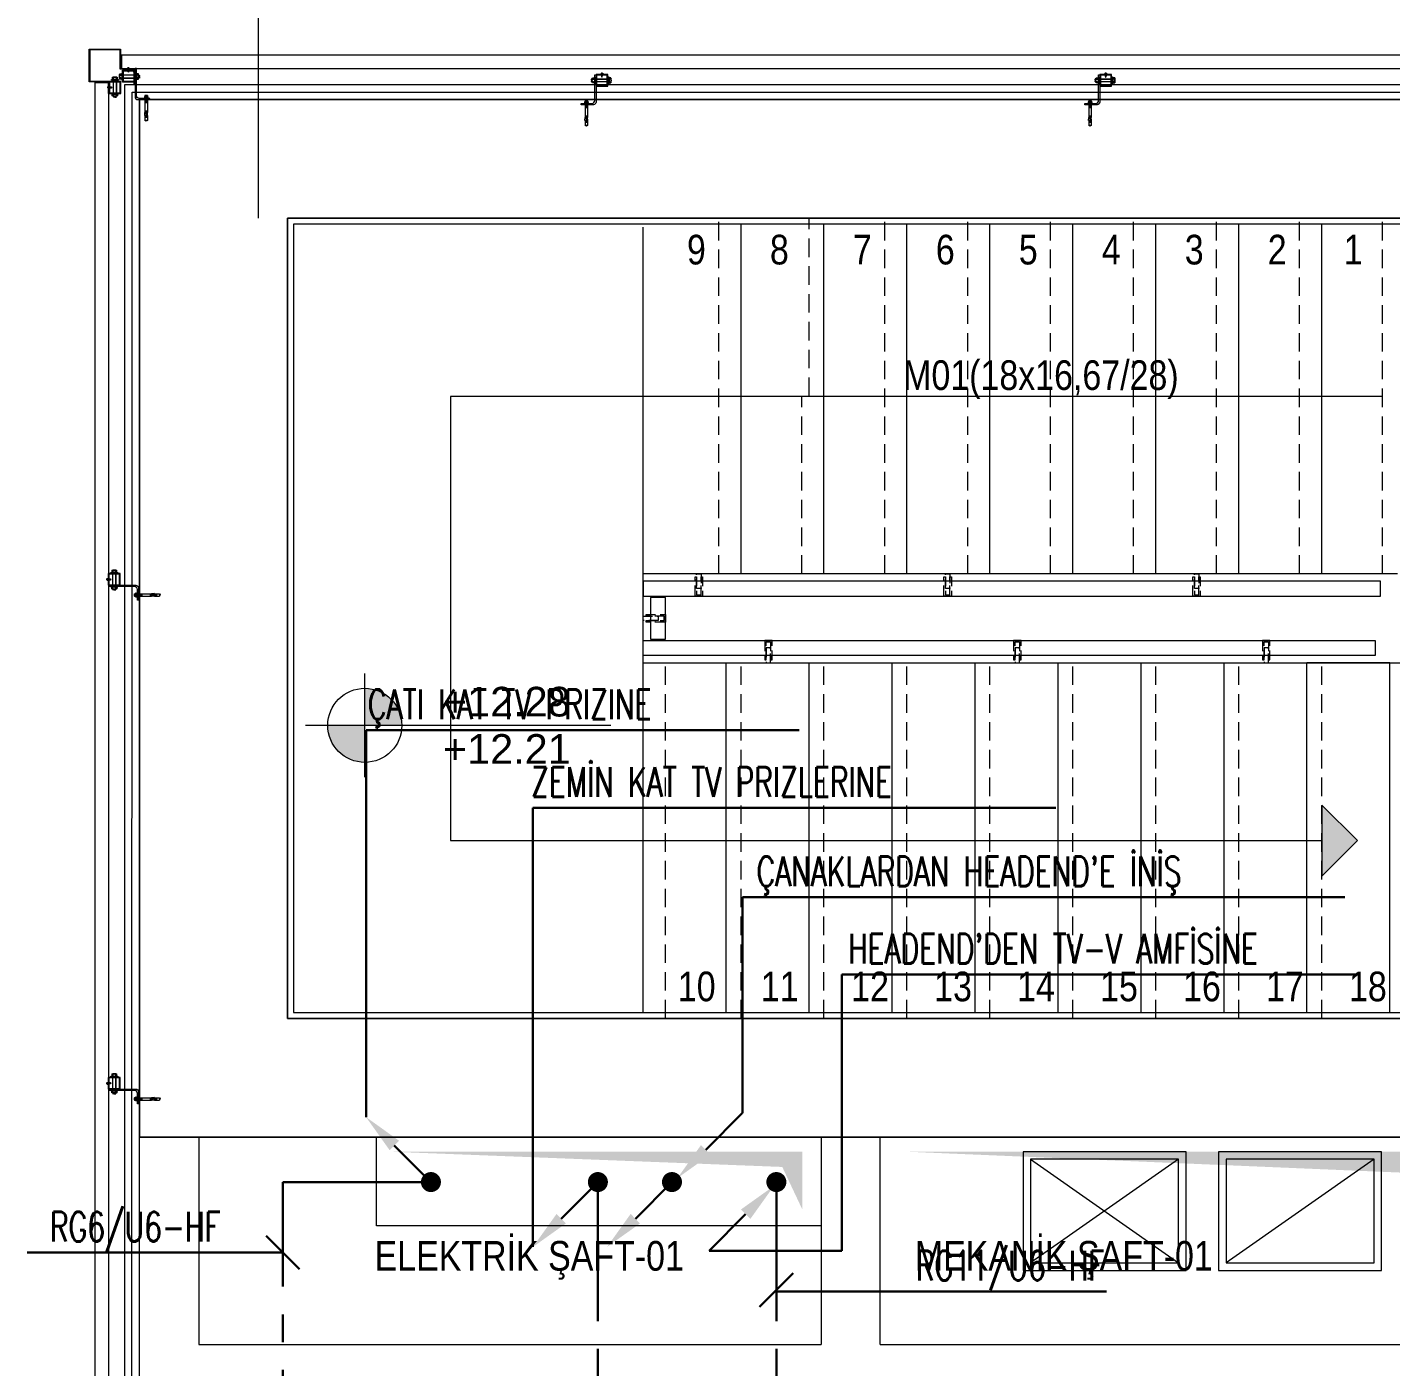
# Model space of a CAD drawing. Extents: x -2365 to 41970, y -230 to 8114.
# Drawn here: x 16763 to 17223.1, y 3465 to 3916.9 of the extents above; entities that cross this region are included whole.
import ezdxf
from ezdxf.enums import TextEntityAlignment as Align

# ---------------------------------------------------------------- set-up
doc = ezdxf.new("R2010")
doc.units = 0
doc.header["$LTSCALE"] = 25
for name, pattern in [('CENTER', [2, 1.25, -0.25, 0.25, -0.25]), ('DOT2', [0.125, 0, -0.125]), ('HIDDEN', [0.375, 0.25, -0.125])]:
    doc.linetypes.add(name, pattern=pattern)
doc.layers.get('0').update_dxf_attribs({"color": 9, "lineweight": 9})
for name, color, linetype, lineweight in [('00', 9, 'Continuous', 9), ('01', 9, 'Continuous', 9), ('06B', 9, 'Continuous', 9), ('06D', 9, 'Continuous', 9), ('09D', 9, 'Continuous', 9), ('10', 9, 'Continuous', 9), ('10A', 9, 'Continuous', 9), ('14', 9, 'Continuous', 9), ('19', 9, 'Continuous', 9), ('19D', 9, 'DOT2', 9), ('20', 9, 'DOT2', 9), ('21', 9, 'Continuous', 9), ('24', 9, 'Continuous', 9), ('33', 9, 'BATTING', 9), ('35', 9, 'Continuous', 9), ('E-AŞAĞI İNEN HAT', 7, 'Continuous', 30), ('E-AŞAĞIDAN GELEN HAT', 7, 'Continuous', 30), ('E-AŞAĞIDAN GELİP YUKARIYA GİDEN HAT', 7, 'Continuous', 30), ('E-KABLO', 7, 'Continuous', 30), ('E-YUKARI ÇIKAN HAT', 7, 'Continuous', 30)]:
    doc.layers.add(name, color=color, linetype=linetype, lineweight=lineweight)
doc.styles.add('Arial', font='arial.ttf', dxfattribs={"height": 2.5})
doc.styles.add('E-YAZI', font='txttw.shx')
doc.styles.add('MuuM_TEXT-STANDART', font='ARIALN.TTF')
doc.linetypes.add('BATTING', pattern='A,0.0001,-0.1,[134,ltypeshp.shx,S=0.1,R=0,X=-0.1,Y=0],-0.2,[134,ltypeshp.shx,S=0.1,R=180,X=0.1,Y=0],-0.1', length=0.4001)

# ---------------------------------------------------------------- blocks, each defined once
blk = doc.blocks.new('0_elevationtarget-p')
h = blk.add_hatch(color=256)
h.paths.add_polyline_path([(2.5, 0, 0.414214), (0, 2.5), (0, 0)])
h.paths.add_polyline_path([(0, 0), (-2.5, 0, 0.414214), (0, -2.5)])
blk.add_line((0, -3.5), (0, 3.5))
blk.add_lwpolyline([(16.605, 0), (-4, 0)])
blk.add_circle((0, 0), 2.5)
at = {"style": 'Arial'}
blk.add_attdef('BITMISKOT', text='', height=2, dxfattribs=at).set_placement((4.5, 0), align=Align.BOTTOM_LEFT)
blk.add_attdef('KABAKOT', text='', height=2, dxfattribs=at).set_placement((4.5, -0.592), align=Align.TOP_LEFT)
blk = doc.blocks.new('cxvxv')
for p, q in [((-21988.4, 8560.98, 0), (-21988.4, 8560.32, 0)), ((-21988.4, 8560.32, 0), (-21986.64, 8560.32, 0)), ((-21986.86, 8561.07, 0), (-21988.18, 8561.07, 0)), ((-21988.02, 8561.25, 0), (-21987.03, 8561.3, 0)), ((-21988.02, 8561.25, 0), (-21988, 8561.26, 0)), ((-21988, 8561.23, 0), (-21988.02, 8561.25, 0)), ((-21988.02, 8561.13, 0), (-21987.03, 8561.19, 0)), ((-21988.02, 8561.13, 0), (-21988, 8561.14, 0)), ((-21988, 8561.11, 0), (-21988.02, 8561.13, 0)), ((-21988.02, 8560.32, 0), (-21987.02, 8560.32, 0)), ((-21988.02, 8560.28, 0), (-21988.02, 8560.32, 0)), ((-21988.02, 8560.11, 0), (-21988.02, 8555.61, 0)), ((-21988, 8561.3, 0), (-21987.94, 8561.35, 0)), ((-21988, 8561.26, 0), (-21988, 8561.3, 0)), ((-21988, 8561.14, 0), (-21988, 8561.23, 0)), ((-21988, 8561.07, 0), (-21988, 8561.11, 0)), ((-21987.96, 8560.98, 0), (-21987.96, 8560.32, 0)), ((-21987.54, 8561.35, 0), (-21987.94, 8561.35, 0)), ((-21987.7, 8561.05, 0), (-21987.7, 8561.08, 0)), ((-21987.7, 8561.07, 0), (-21987.7, 8561.07, 0)), ((-21987.54, 8561.35, 0), (-21987.1, 8561.35, 0)), ((-21987.03, 8561.3, 0), (-21987.1, 8561.35, 0)), ((-21987.08, 8560.64, 0), (-21987.08, 8560.98, 0)), ((-21987.08, 8560.64, 0), (-21987.08, 8560.32, 0)), ((-21987.06, 8560.32, 0), (-21987.06, 8560.28, 0)), ((-21987.06, 8555.61, 0), (-21987.06, 8560.11, 0)), ((-21987.05, 8561.32, 0), (-21987.03, 8561.3, 0)), ((-21987.03, 8561.3, 0), (-21987.05, 8561.28, 0)), ((-21987.03, 8561.3, 0), (-21987.05, 8561.29, 0)), ((-21987.05, 8561.28, 0), (-21987.05, 8561.2, 0)), ((-21987.05, 8561.2, 0), (-21987.03, 8561.19, 0)), ((-21987.03, 8561.19, 0), (-21987.05, 8561.17, 0)), ((-21987.05, 8561.17, 0), (-21987.05, 8561.08, 0)), ((-21987.05, 8561.08, 0), (-21987.03, 8561.07, 0)), ((-21987.02, 8560.32, 0), (-21987.02, 8560.28, 0)), ((-21987.02, 8555.61, 0), (-21987.02, 8560.11, 0)), ((-21986.64, 8560.32, 0), (-21986.64, 8560.98, 0)), ((-21988.4, 8555.4, 0), (-21986.64, 8555.4, 0)), ((-21988.4, 8554.74, 0), (-21988.4, 8555.4, 0)), ((-21986.86, 8554.65, 0), (-21988.17, 8554.65, 0)), ((-21988.02, 8555.44, 0), (-21988.02, 8555.4, 0)), ((-21988.02, 8555.4, 0), (-21987.02, 8555.4, 0)), ((-21987.96, 8554.74, 0), (-21987.96, 8555.4, 0)), ((-21987.08, 8555.08, 0), (-21987.08, 8555.4, 0)), ((-21987.08, 8555.08, 0), (-21987.08, 8554.74, 0)), ((-21987.06, 8555.4, 0), (-21987.06, 8555.44, 0)), ((-21987.02, 8555.4, 0), (-21987.02, 8555.44, 0)), ((-21986.64, 8555.4, 0), (-21986.64, 8554.74, 0))]:
    blk.add_line(p, q)
at = {"elevation": 0}
for points in [[(-21986.3, 8560.11), (-21988.7, 8560.11), (-21988.7, 8560.28), (-21986.3, 8560.28)], [(-21986.3, 8555.61), (-21988.7, 8555.61), (-21988.7, 8555.44), (-21986.3, 8555.44)]]:
    blk.add_lwpolyline(points, close=True, dxfattribs=at)
for points in [[(-21987.98, 8560.28), (-21987.98, 8560.32)], [(-21987.98, 8560.11), (-21987.98, 8555.61)], [(-21987.98, 8555.44), (-21987.98, 8555.4)]]:
    blk.add_lwpolyline(points, dxfattribs=at)
for centre, radius, start, end in [((-21988.18, 8560.75, 0), 0.315, 45.8497, 134.1503), ((-21987.52, 8559.95, 0), 1.12, 66.8701, 113.1299), ((-21987.52, 8559.95, 0), 1.12, 66.8701, 113.1299), ((-21986.86, 8560.76, 0), 0.313, 45.449, 134.551), ((-21988.18, 8554.97, 0), 0.315, 225.8497, 314.1503), ((-21987.52, 8555.77, 0), 1.12, 246.8701, 293.1299), ((-21987.52, 8555.77, 0), 1.12, 246.8701, 293.1299), ((-21986.86, 8554.96, 0), 0.313, 225.449, 314.551)]:
    blk.add_arc(centre, radius, start, end)
blk = doc.blocks.new('VIDA')
for p, q in [((-18072, 6523.9), (-18071.9, 6524)), ((-18071.9, 6523.8), (-18072, 6523.9)), ((-18071.9, 6524), (-18070.1, 6524.7)), ((-18069.6, 6522.9), (-18071.9, 6523.8)), ((-18069.7, 6524.9), (-18070.6, 6523.2)), ((-18070.6, 6523.2), (-18070.1, 6524.7)), ((-18070.1, 6524.7), (-18069.9, 6525.1)), ((-18069.9, 6525.1), (-18070.1, 6524.1)), ((-18070.1, 6524.1), (-18070, 6524.3)), ((-18070, 6524.3), (-18069.8, 6525.1)), ((-18069.9, 6525.1), (-18069.8, 6525.1)), ((-18069.8, 6525.1), (-18069.7, 6524.9)), ((-18069.7, 6524.9), (-18069.3, 6525)), ((-18069.6, 6522.8), (-18069.1, 6525)), ((-18069.6, 6522.8), (-18069.6, 6522.9)), ((-18069.4, 6522.4), (-18069.6, 6522.8)), ((-18068.9, 6525.3), (-18069.4, 6522.4)), ((-18069.3, 6522.4), (-18069.4, 6522.4)), ((-18069.3, 6522.4), (-18068.9, 6525.3)), ((-18069.3, 6525), (-18069.1, 6525)), ((-18069.1, 6522.8), (-18069.3, 6522.4)), ((-18069.1, 6525), (-18068.9, 6525.3)), ((-18068.7, 6522.8), (-18069.1, 6522.8)), ((-18068.9, 6525.3), (-18068.9, 6525.3)), ((-18068.9, 6525.3), (-18068.7, 6525)), ((-18068.7, 6522.8), (-18068.2, 6525)), ((-18068.7, 6525), (-18068.2, 6525)), ((-18068.5, 6522.4), (-18068.7, 6522.8)), ((-18068, 6525.3), (-18068.5, 6522.4)), ((-18068.4, 6522.4), (-18068.5, 6522.4)), ((-18068.4, 6522.4), (-18067.9, 6525.3)), ((-18068.2, 6522.8), (-18068.4, 6522.4)), ((-18068.2, 6522.8), (-18068.4, 6522.4)), ((-18068.2, 6525), (-18068, 6525.3)), ((-18067.7, 6525), (-18068.2, 6522.8)), ((-18067.7, 6522.8), (-18068.2, 6522.8)), ((-18067.9, 6525.3), (-18068, 6525.3)), ((-18067.9, 6525.3), (-18067.7, 6525)), ((-18067.7, 6522.8), (-18067.2, 6525)), ((-18067.7, 6525), (-18067.2, 6525)), ((-18067.5, 6522.4), (-18067.7, 6522.8)), ((-18067, 6525.3), (-18067.5, 6522.4)), ((-18067.4, 6522.4), (-18067.5, 6522.4)), ((-18067.4, 6522.4), (-18066.9, 6525.3)), ((-18067.2, 6522.8), (-18067.4, 6522.4)), ((-18067.2, 6522.8), (-18067.4, 6522.4)), ((-18067.2, 6525), (-18067, 6525.3)), ((-18066.7, 6525), (-18067.2, 6522.8)), ((-18066.7, 6522.8), (-18067.2, 6522.8)), ((-18066.9, 6525.3), (-18067, 6525.3)), ((-18066.9, 6525.3), (-18066.7, 6525)), ((-18066.3, 6525), (-18066.7, 6525)), ((-18066.7, 6522.8), (-18066.3, 6525)), ((-18066.5, 6522.4), (-18066.7, 6522.8)), ((-18066.1, 6525.3), (-18066.5, 6522.4)), ((-18066.5, 6522.4), (-18066, 6525.3)), ((-18066.3, 6522.8), (-18066.5, 6522.4)), ((-18066.3, 6522.8), (-18066.5, 6522.4)), ((-18066.5, 6522.4), (-18066.5, 6522.4)), ((-18066.3, 6525), (-18066.1, 6525.3)), ((-18065.8, 6525), (-18066.3, 6522.8)), ((-18066.3, 6522.8), (-18065.8, 6522.8)), ((-18066, 6525.3), (-18066.1, 6525.3)), ((-18066, 6525.3), (-18065.8, 6525)), ((-18065.8, 6522.8), (-18065.3, 6525)), ((-18065.8, 6525), (-18065.3, 6525)), ((-18065.6, 6522.4), (-18065.8, 6522.8)), ((-18065.1, 6525.3), (-18065.6, 6522.4)), ((-18065.5, 6522.4), (-18065.6, 6522.4)), ((-18065.5, 6522.4), (-18065, 6525.3)), ((-18065.3, 6522.8), (-18065.5, 6522.4)), ((-18065.3, 6522.8), (-18065.5, 6522.4)), ((-18065.3, 6525), (-18065.1, 6525.3)), ((-18064.8, 6525), (-18065.3, 6522.8)), ((-18064.8, 6522.8), (-18065.3, 6522.8)), ((-18065.1, 6525.3), (-18065, 6525.3)), ((-18065, 6525.3), (-18064.8, 6525)), ((-18064.8, 6525), (-18064.3, 6525)), ((-18064.8, 6522.8), (-18064.3, 6525)), ((-18064.6, 6522.4), (-18064.8, 6522.8)), ((-18064.1, 6525.3), (-18064.6, 6522.4)), ((-18064.5, 6522.4), (-18064.6, 6522.4)), ((-18064.5, 6522.4), (-18064, 6525.3)), ((-18064.3, 6522.8), (-18064.5, 6522.4)), ((-18064.3, 6522.8), (-18064.5, 6522.4)), ((-18064.3, 6525), (-18064.1, 6525.3)), ((-18063.8, 6525), (-18064.3, 6522.8)), ((-18063.8, 6522.8), (-18064.3, 6522.8)), ((-18064, 6525.3), (-18064.1, 6525.3)), ((-18064, 6525.3), (-18063.8, 6525)), ((-18063.8, 6522.8), (-18062, 6525)), ((-18062, 6525), (-18063.8, 6525)), ((-18063.6, 6522.4), (-18063.8, 6522.8)), ((-18063.6, 6522.4), (-18061.7, 6525.3)), ((-18061.8, 6525.3), (-18063.6, 6522.4)), ((-18062, 6522.8), (-18063.6, 6522.4)), ((-18062, 6522.8), (-18063.6, 6522.4)), ((-18063.6, 6522.4), (-18063.6, 6522.4)), ((-18061.5, 6525), (-18063.4, 6522.8)), ((-18063.4, 6522.8), (-18061.5, 6522.8)), ((-18061.7, 6525.3), (-18063.2, 6525.3)), ((-18062.7, 6522.4), (-18061.5, 6522.8)), ((-18062.6, 6522.4), (-18062.1, 6525.3)), ((-18062.4, 6522.8), (-18062.6, 6522.4)), ((-18062.4, 6522.8), (-18062.6, 6522.4)), ((-18062.6, 6522.4), (-18061.3, 6522.4)), ((-18062.4, 6525), (-18062.2, 6525.3)), ((-18061.5, 6525), (-18062.4, 6525)), ((-18061.5, 6522.8), (-18062.4, 6525)), ((-18061.9, 6525), (-18062.4, 6522.8)), ((-18061.9, 6522.8), (-18062.4, 6522.8)), ((-18062.2, 6525.3), (-18062.1, 6525.3)), ((-18062.2, 6525.3), (-18061.3, 6522.4)), ((-18062.1, 6525.3), (-18061.9, 6525)), ((-18062, 6525), (-18061.8, 6525.3)), ((-18061.9, 6525), (-18061.4, 6525)), ((-18061.9, 6522.8), (-18061.4, 6525)), ((-18061.7, 6522.4), (-18061.9, 6522.8)), ((-18061.2, 6525.3), (-18061.7, 6522.4)), ((-18061.7, 6525.3), (-18061.5, 6525)), ((-18061.6, 6522.4), (-18061.7, 6522.4)), ((-18061.6, 6522.4), (-18061.2, 6525.3)), ((-18061.4, 6522.8), (-18061.6, 6522.4)), ((-18061.4, 6522.8), (-18061.6, 6522.4)), ((-18061.4, 6525), (-18061.2, 6525.3)), ((-18061, 6525), (-18061.4, 6522.8)), ((-18060.9, 6522.8), (-18061.4, 6522.8)), ((-18061.2, 6525.3), (-18061, 6525)), ((-18061.2, 6525.3), (-18061.2, 6525.3)), ((-18061, 6525), (-18060.5, 6525)), ((-18060.9, 6522.8), (-18060.5, 6525)), ((-18060.7, 6522.4), (-18060.9, 6522.8)), ((-18060.7, 6522.4), (-18060.2, 6525.3)), ((-18060.3, 6525.3), (-18060.7, 6522.4)), ((-18060.5, 6522.8), (-18060.7, 6522.4)), ((-18060.5, 6522.8), (-18060.7, 6522.4)), ((-18060.7, 6522.4), (-18060.7, 6522.4)), ((-18060.5, 6525), (-18060.3, 6525.3)), ((-18060, 6525), (-18060.5, 6522.8)), ((-18060.5, 6522.8), (-18060, 6522.8)), ((-18060.3, 6525.3), (-18060.2, 6525.3)), ((-18060.2, 6525.3), (-18060, 6525)), ((-18060, 6525), (-18059.5, 6525)), ((-18060, 6522.8), (-18059.5, 6525)), ((-18059.8, 6522.4), (-18060, 6522.8)), ((-18059.3, 6525.3), (-18059.8, 6522.4)), ((-18059.7, 6522.4), (-18059.8, 6522.4)), ((-18059.7, 6522.4), (-18059.2, 6525.3)), ((-18059.5, 6522.8), (-18059.7, 6522.4)), ((-18059.5, 6522.8), (-18059.7, 6522.4)), ((-18059.5, 6525), (-18059.3, 6525.3)), ((-18059.2, 6524), (-18059.5, 6522.8)), ((-18059.5, 6522.8), (-18059.2, 6522.8)), ((-18059.3, 6525.3), (-18059.2, 6525.3)), ((-18058.1, 6526.6), (-18059.2, 6526.6)), ((-18059.2, 6521.2), (-18059.2, 6526.6)), ((-18058.1, 6521.2), (-18059.2, 6521.2))]:
    blk.add_line(p, q)
for points in [[(-18068.7, 6525), (-18069.1, 6522.8)], [(-18057.2, 6524.3), (-18057.5, 6524), (-18057.5, 6523.8), (-18057.2, 6523.5)]]:
    blk.add_lwpolyline(points)
for centre, start, end in [((-18062.4, 6523.6), 7.5095, 35.2427), ((-18062.4, 6524.2), 324.7573, 352.4905)]:
    blk.add_arc(centre, 5.21, start, end)
blk = doc.blocks.new('çelik dübel')
at = {"ltscale": 7}
for p, q in [((-87.2, -2), (-85, 2)), ((-85, -6), (-85, 2)), ((-68, 2), (-85, 2)), ((-75, -6), (-75, 2)), ((-70, -6), (-70, 2)), ((-68, 3), (-58, 2)), ((-68, -7), (-68, 3)), ((-58, -6), (-58, 2)), ((-8.5, 2), (-58, 2)), ((-53, 1.5), (-58, 1.5)), ((-53, -6), (-53, 2)), ((-25, -6), (-25, 2)), ((-25, -6), (-23.9, 2)), ((-23, -6), (-21.9, 2)), ((-21, -6), (-19.9, 2)), ((-19, -6), (-17.9, 2)), ((-17, -6), (-15.9, 2)), ((-85, -6), (-87.2, -2)), ((-68, -6), (-85, -6)), ((-68, -7), (-58, -6)), ((-53, -5.5), (-58, -5.5)), ((-8.5, -6), (-58, -6))]:
    blk.add_line(p, q, dxfattribs=at)
for p, q in [((-15, -6), (-13.9, 2)), ((-13, -6), (-11.9, 2)), ((-11, -6), (-10, 1.1)), ((-10, -9), (-10, 5)), ((-9, 5), (-10, 5)), ((-10, 3), (-10, 5)), ((-9, -9), (-9, 5)), ((-8.5, 2), (-8.5, 3)), ((-8.5, -4), (-8.5, 0)), ((-5, 4), (-7.5, 4)), ((-5, 1), (-7.5, 1)), ((-4, 2), (-4, 3)), ((-1, 2), (-4, 2)), ((-4, -4), (-4, 0)), ((-3, -6), (-1.9, 2)), ((-1, -6), (0, 1.1)), ((0, -5), (0, 1)), ((-10, -7), (-10, -9.1)), ((-9, -9), (-10, -9)), ((-8.5, -6), (-8.5, -7)), ((-5, -5), (-7.5, -5)), ((-5, -8), (-7.5, -8)), ((-4, -6), (-4, -7)), ((-1, -6), (-4, -6))]:
    blk.add_line(p, q)
for points in [[(-68, 0.6), (-67.4, 0.4), (-67, 0.1), (-66.6, -0.3), (-66.2, -0.8), (-65.9, -1.3), (-65.7, -1.9), (-65.4, -2.3), (-65.2, -2.8), (-65, -3.1), (-64.8, -3.3), (-64.6, -3.5), (-64.4, -3.6), (-64.2, -3.5), (-63.9, -3.5), (-63.7, -3.3), (-63.5, -3.1), (-63.2, -2.9), (-62.9, -2.6), (-62.7, -2.3), (-62.4, -2), (-62.1, -1.7), (-61.9, -1.4), (-61.6, -1.1), (-61.4, -0.9), (-61.2, -0.7), (-61, -0.6), (-60.8, -0.5), (-60.6, -0.5), (-60.4, -0.5), (-60.3, -0.7), (-60.1, -0.9), (-59.9, -1.1), (-59.8, -1.5), (-59.6, -1.9), (-59.4, -2.3), (-59.2, -2.7), (-58.9, -3), (-58.7, -3.3), (-58.4, -3.5), (-58, -3.5)], [(-68, -0.5), (-68, -0.5), (-67.9, -0.5), (-67.9, -0.5), (-67.8, -0.5), (-67.8, -0.6), (-67.7, -0.6), (-67.7, -0.6), (-67.6, -0.7), (-67.6, -0.7), (-67.6, -0.8), (-67.5, -0.8), (-67.5, -0.8), (-67.5, -0.9), (-67.4, -0.9), (-67.4, -0.9), (-67.3, -1), (-67.3, -1), (-67.3, -1.1), (-67.2, -1.1), (-67.2, -1.2), (-67.2, -1.2), (-67.1, -1.3), (-67.1, -1.3), (-67.1, -1.4), (-67, -1.4), (-67, -1.5), (-67, -1.5), (-66.9, -1.6), (-66.9, -1.6), (-66.9, -1.7), (-66.9, -1.7), (-66.8, -1.8), (-66.8, -1.9), (-66.8, -1.9), (-66.7, -2), (-66.7, -2), (-66.7, -2.1), (-66.6, -2.2), (-66.6, -2.2), (-66.6, -2.3), (-66.6, -2.3), (-66.5, -2.4), (-66.5, -2.5), (-66.5, -2.5), (-66.4, -2.6), (-66.4, -2.7), (-66.4, -2.7), (-66.3, -2.8), (-66.3, -2.8), (-66.3, -2.9), (-66.3, -3), (-66.2, -3), (-66.2, -3.1), (-66.2, -3.1), (-66.1, -3.2), (-66.1, -3.2), (-66.1, -3.3), (-66, -3.4), (-66, -3.4), (-66, -3.5), (-65.9, -3.5), (-65.9, -3.6), (-65.9, -3.6), (-65.8, -3.7), (-65.8, -3.7), (-65.7, -3.8), (-65.7, -3.8), (-65.7, -3.9), (-65.6, -3.9), (-65.6, -4), (-65.5, -4), (-65.5, -4.1), (-65.4, -4.1), (-65.4, -4.1), (-65.3, -4.2), (-65.3, -4.2), (-65.2, -4.3), (-65.2, -4.3), (-65.1, -4.3), (-65, -4.4), (-65, -4.4), (-64.9, -4.4), (-64.9, -4.4), (-64.8, -4.5), (-64.7, -4.5), (-64.7, -4.5), (-64.6, -4.5), (-64.5, -4.5), (-64.5, -4.5), (-64.4, -4.5), (-64.3, -4.5), (-64.3, -4.5), (-64.2, -4.5), (-64.1, -4.5), (-64.1, -4.5), (-64, -4.5), (-64, -4.5), (-63.9, -4.5), (-63.8, -4.5), (-63.8, -4.5), (-63.7, -4.4), (-63.7, -4.4), (-63.6, -4.4), (-63.6, -4.4), (-63.5, -4.4), (-63.4, -4.3), (-63.4, -4.3), (-63.3, -4.3), (-63.3, -4.3), (-63.3, -4.2), (-63.2, -4.2), (-63.2, -4.2), (-63.1, -4.1), (-63.1, -4.1), (-63, -4.1), (-63, -4), (-62.9, -4), (-62.9, -4), (-62.9, -3.9), (-62.8, -3.9), (-62.8, -3.9), (-62.7, -3.8), (-62.7, -3.8), (-62.7, -3.8), (-62.6, -3.7), (-62.6, -3.7), (-62.5, -3.6), (-62.5, -3.6), (-62.5, -3.6), (-62.4, -3.5), (-62.4, -3.5), (-62.4, -3.5), (-62.3, -3.4), (-62.3, -3.4), (-62.2, -3.3), (-62.2, -3.3), (-62.2, -3.3), (-62.1, -3.2), (-62.1, -3.2), (-62.1, -3.1), (-62, -3.1), (-62, -3.1), (-62, -3), (-61.9, -3), (-61.9, -2.9), (-61.9, -2.9), (-61.8, -2.9), (-61.8, -2.8), (-61.7, -2.8), (-61.7, -2.7), (-61.7, -2.7), (-61.6, -2.6), (-61.6, -2.6), (-61.6, -2.6), (-61.5, -2.5), (-61.5, -2.5), (-61.5, -2.5), (-61.4, -2.4), (-61.4, -2.4), (-61.4, -2.3), (-61.3, -2.3), (-61.3, -2.3), (-61.3, -2.2), (-61.3, -2.2), (-61.2, -2.2), (-61.2, -2.1), (-61.2, -2.1), (-61.1, -2), (-61.1, -2), (-61.1, -2), (-61, -1.9), (-61, -1.9), (-61, -1.9), (-61, -1.9), (-60.9, -1.8), (-60.9, -1.8), (-60.9, -1.8), (-60.9, -1.8), (-60.9, -1.8), (-60.9, -1.7), (-60.8, -1.7), (-60.8, -1.7), (-60.8, -1.7), (-60.8, -1.7), (-60.8, -1.7), (-60.8, -1.8), (-60.7, -1.8), (-60.7, -1.8), (-60.7, -1.8), (-60.7, -1.9), (-60.7, -1.9), (-60.7, -1.9), (-60.6, -2), (-60.6, -2), (-60.6, -2.1), (-60.6, -2.1), (-60.6, -2.1), (-60.5, -2.2), (-60.5, -2.2), (-60.5, -2.3), (-60.5, -2.3), (-60.4, -2.4), (-60.4, -2.5), (-60.4, -2.5), (-60.4, -2.6), (-60.3, -2.6), (-60.3, -2.7), (-60.3, -2.7), (-60.3, -2.8), (-60.2, -2.8), (-60.2, -2.9), (-60.2, -3), (-60.1, -3), (-60.1, -3.1), (-60.1, -3.1), (-60, -3.2), (-60, -3.2), (-59.9, -3.3), (-59.9, -3.4), (-59.9, -3.4), (-59.8, -3.5), (-59.8, -3.5), (-59.7, -3.6), (-59.7, -3.6), (-59.6, -3.7), (-59.6, -3.8), (-59.5, -3.8), (-59.5, -3.9), (-59.4, -3.9), (-59.3, -4), (-59.3, -4), (-59.2, -4.1), (-59.1, -4.2), (-59, -4.2), (-58.9, -4.3), (-58.8, -4.3), (-58.6, -4.4), (-58.4, -4.4), (-58.2, -4.5), (-58, -4.5)]]:
    blk.add_lwpolyline(points)
for centre, start, end in [((-7.5, 3), 90, 180), ((-7.5, 2), 180, 270), ((-7.5, 0), 90, 180), ((-5, 3), 0, 90), ((-5, 2), 270, 0), ((-5, 0), 0, 90), ((-1, 1), 0, 90), ((-7.5, -4), 180, 270), ((-7.5, -6), 90, 180), ((-7.5, -7), 180, 270), ((-5, -4), 270, 0), ((-5, -6), 0, 90), ((-5, -7), 270, 0), ((-1, -5), 270, 0)]:
    blk.add_arc(centre, 1, start, end)
blk = doc.blocks.new('kjdol')
at = {"ltscale": 10, "elevation": -278.89}
blk.add_lwpolyline([(77394.12, 60089.89), (77403.28, 60089.89, 0.460237), (77404.18, 60090.79), (77404.18, 60094.89), (77403.78, 60094.89), (77403.78, 60091.29, -0.414214), (77402.78, 60090.29), (77394.12, 60090.29)], format="xyb", close=True, dxfattribs=at)
at = {"elevation": -249.79}
for points in [[(77397.97, 60089.9), (77397.97, 60085.9), (77393.97, 60085.9), (77393.97, 60089.9)], [(77397.77, 60089.7), (77397.77, 60086.1), (77394.17, 60086.1), (77394.17, 60089.7)]]:
    blk.add_lwpolyline(points, close=True, dxfattribs=at)
at = {"extrusion": (0, 0, -1), "xscale": 0.1000000000058208, "yscale": 0.1000000000058208, "zscale": -0.0999999999999091}
blk.add_blockref('çelik dübel', (-77402.74, 60093.36, 459.25), dxfattribs=at)
blk.add_blockref('cxvxv', (99383.5, 51530.11, -249.79))
at = {"xscale": 0.1000000000058208, "yscale": 0.1000000000058208, "zscale": 0.1000000000058208, "rotation": 180}
blk.add_blockref('VIDA', (75587.75, 60740.29, -249.79), dxfattribs=at)
blk = doc.blocks.new('p-lama profili')
at = {"layer": '20', "linetype": 'HIDDEN', "ltscale": 0.5}
blk.add_lwpolyline([(0.75, -0.45), (-0.75, -0.45), (-0.75, -6.5), (-1.25, -6.5), (-1.25, -0.45), (-1.25, -0.45), (-1.25, 0), (1.25, 0), (1.25, -0.45), (1.25, -0.45), (1.25, -6.5), (0.75, -6.5), (0.75, -0.45)], dxfattribs=at)
blk.add_lwpolyline([(-0.75, -2.5), (0.75, -2.5), (0.75, -7.5), (-0.75, -7.5)], close=True, dxfattribs=at)
blk = doc.blocks.new('p-aks_vw')
at = {"layer": '24', "ltscale": 2}
blk.add_lwpolyline([(2440, 3837.5), (2440, 3540)], dxfattribs=at)
blk = doc.blocks.new('100_AŞAĞIDAN GELEN HAT')
at = {"layer": 'E-AŞAĞIDAN GELEN HAT', "color": 3, "linetype": 'Continuous'}
blk.add_line((-2.074, -2.17), (-4.546, -4.641), dxfattribs=at)
at = {"layer": 'E-AŞAĞIDAN GELEN HAT', "color": 4, "linetype": 'Continuous', "const_width": 0.675}
blk.add_lwpolyline([(-0.338, 0, 1), (0.338, 0, 1)], format="xyb", close=True, dxfattribs=at)
at = {"layer": 'E-AŞAĞIDAN GELEN HAT', "color": 3, "linetype": 'Continuous'}
blk.add_solid([(-2.392, -1.852), (-1.755, -2.489), (-0.164, -0.262)], dxfattribs=at)
blk = doc.blocks.new('100_AŞAĞI İNEN HAT')
at = {"layer": 'E-AŞAĞI İNEN HAT', "color": 3, "linetype": 'Continuous'}
blk.add_line((-2.472, -2.471), (0, 0), dxfattribs=at)
at = {"layer": 'E-AŞAĞI İNEN HAT', "color": 4, "linetype": 'Continuous', "const_width": 0.675}
blk.add_lwpolyline([(-0.338, 0, 1), (0.338, 0, 1)], format="xyb", close=True, dxfattribs=at)
at = {"layer": 'E-AŞAĞI İNEN HAT', "color": 3, "linetype": 'Continuous'}
blk.add_solid([(-2.154, -2.789), (-2.79, -2.152), (-4.382, -4.379)], dxfattribs=at)
blk = doc.blocks.new('100_YUKARI ÇIKAN HAT')
at = {"layer": 'E-YUKARI ÇIKAN HAT', "color": 3, "linetype": 'Continuous'}
blk.add_line((2.472, 2.471), (0, 0), dxfattribs=at)
at = {"layer": 'E-YUKARI ÇIKAN HAT', "color": 4, "linetype": 'Continuous', "const_width": 0.675}
blk.add_lwpolyline([(-0.338, 0, 1), (0.337, 0, 1)], format="xyb", close=True, dxfattribs=at)
at = {"layer": 'E-YUKARI ÇIKAN HAT', "color": 3, "linetype": 'Continuous'}
blk.add_solid([(2.154, 2.789), (2.79, 2.152), (4.382, 4.379)], dxfattribs=at)
blk = doc.blocks.new('100_AŞAĞIDAN GELİP YUKARIYA GİDEN HAT')
at = {"layer": 'E-AŞAĞIDAN GELİP YUKARIYA GİDEN HAT', "color": 3, "linetype": 'Continuous'}
for p, q in [((2.472, 2.471), (0, 0)), ((-2.277, -2.174), (-4.749, -4.645))]:
    blk.add_line(p, q, dxfattribs=at)
at = {"layer": 'E-AŞAĞIDAN GELİP YUKARIYA GİDEN HAT', "color": 4, "linetype": 'Continuous', "const_width": 0.675}
blk.add_lwpolyline([(0.338, 0, 1), (-0.338, 0, 1)], format="xyb", close=True, dxfattribs=at)
at = {"layer": 'E-AŞAĞIDAN GELİP YUKARIYA GİDEN HAT', "color": 3, "linetype": 'Continuous'}
for points in [[(2.154, 2.789), (2.79, 2.152), (4.382, 4.379)], [(-2.595, -1.856), (-1.958, -2.493), (-0.367, -0.266)]]:
    blk.add_solid(points, dxfattribs=at)

msp = doc.modelspace()

# ---------------------------------------------------------------- hatches: boundary and pattern name
at = {"layer": '19'}
h = msp.add_hatch(color=256, dxfattribs=at)
h.dxf.hatch_style = 1
h.paths.add_polyline_path([(17199.84, 3654.5), (17199.84, 3630.5), (17211.86, 3642.5)])

# ---------------------------------------------------------------- linework, layer by layer
at = {"layer": '00'}
for points in [[(17050.84, 3472.5), (17435.84, 3472.5), (17435.84, 3542.5), (17400.84, 3542.5), (17400.84, 3557.5), (17435.84, 3557.5), (17435.84, 3737.5), (17450.84, 3737.5), (17450.84, 3672.5)], [(16800.84, 3405), (16800.84, 3542.5), (16820.84, 3542.5), (16820.84, 3472.5), (17030.84, 3472.5)], [(17050.84, 3472.5), (17050.84, 3542.5), (17030.84, 3542.5), (17030.84, 3472.5)]]:
    msp.add_lwpolyline(points, dxfattribs=at)
at = {"layer": '01'}
for points in [[(16800.84, 3542.5), (16800.84, 3892.5), (17400.84, 3892.5), (17400.84, 3852.5), (16850.84, 3852.5), (16850.84, 3582.5), (17400.84, 3582.5), (17400.84, 3542.5)], [(17400.84, 3892.5), (16800.84, 3892.5), (16800.84, 3542.5), (17400.84, 3542.5), (17400.84, 3582.5), (16850.84, 3582.5), (16850.84, 3852.5), (17400.84, 3852.5)]]:
    msp.add_lwpolyline(points, close=True, dxfattribs=at)
at = {"layer": '06B'}
msp.add_lwpolyline([(17056.01, 3730), (16970.84, 3730)], dxfattribs=at)
for points in [[(16970.84, 3730), (16970.84, 3725), (17219.69, 3725), (17219.69, 3730)], [(16973.34, 3710.5), (16978.34, 3710.5), (16978.34, 3724.5), (16973.34, 3724.5)], [(16970.84, 3705), (16970.84, 3710), (17217.84, 3710), (17217.84, 3705)]]:
    msp.add_lwpolyline(points, close=True, dxfattribs=at)
at = {"layer": '06D'}
for points in [[(18173.34, 3897.5), (16795.84, 3897.5), (16795.84, 3405)], [(16880.84, 3542.5), (17030.84, 3542.5), (17030.84, 3512.5), (16880.84, 3512.5), (16880.84, 3542.5)], [(17101.53, 3535), (17151.53, 3500)], [(17151.53, 3535), (17101.53, 3500)], [(17217.53, 3535), (17167.53, 3500)]]:
    msp.add_lwpolyline(points, dxfattribs=at)
for points in [[(17099.03, 3497.5), (17154.03, 3497.5), (17154.03, 3537.5), (17099.03, 3537.5)], [(17151.53, 3535), (17101.53, 3535), (17101.53, 3500), (17151.53, 3500)], [(17165.03, 3497.5), (17220.03, 3497.5), (17220.03, 3537.5), (17165.03, 3537.5)], [(17217.53, 3535), (17167.53, 3535), (17167.53, 3500), (17217.53, 3500)]]:
    msp.add_lwpolyline(points, close=True, dxfattribs=at)
at = {"layer": '09D'}
for points in [[(17024.48, 3518.16), (17024.48, 3537.5), (17017.77, 3532.4), (16886.64, 3537.5)], [(17430.84, 3479.05), (17430.84, 3537.5), (17415.84, 3522.5), (17060.84, 3537.5)]]:
    msp.add_solid(points, dxfattribs=at)
at = {"layer": '10'}
for points in [[(16799.1, 3898.4), (16795.1, 3898.4), (16795.1, 3902.4), (16799.1, 3902.4)], [(16799.01, 3898.61), (16795.41, 3898.6), (16795.4, 3902.2), (16799, 3902.21)], [(16794.54, 3894.59), (16794.54, 3898.59), (16790.54, 3898.6), (16790.54, 3894.6)], [(16794.34, 3894.79), (16794.34, 3898.39), (16790.74, 3898.4), (16790.74, 3894.8)]]:
    msp.add_lwpolyline(points, close=True, dxfattribs=at)
for points in [[(16795.39, 3902.8), (16798.6, 3902.8, -0.460546), (16799.5, 3901.9), (16799.5, 3897.8), (16799.1, 3897.8), (16799.1, 3901.4, 0.414214), (16798.1, 3902.4), (16795.39, 3902.4)], [(16799.39, 3903), (16799.39, 3893.4, 0.460237), (16800.29, 3892.5), (16804.39, 3892.5), (16804.39, 3892.9), (16800.79, 3892.9, -0.414214), (16799.79, 3893.9), (16799.79, 3903)]]:
    msp.add_lwpolyline(points, format="xyb", close=True, dxfattribs=at)
at = {"layer": '10A'}
for points in [[(16784.04, 3898.7), (16790.54, 3898.7), (16790.54, 3894.6), (16790.34, 3894.6), (16790.34, 3898.5), (16783.84, 3898.5), (16783.84, 3909.5), (16794.49, 3909.5), (16794.49, 3903), (16799.39, 3903), (16799.39, 3902.8), (16794.29, 3902.8), (16794.29, 3909.3), (16784.04, 3909.3), (16784.04, 3898.7)], [(18168.64, 3907.5), (16794.74, 3907.5), (16794.74, 3903), (18168.64, 3903), (18168.64, 3907.5)], [(16785.84, 3409.7), (16785.84, 3898.25), (16790.34, 3898.25), (16790.34, 3409.7)]]:
    msp.add_lwpolyline(points, dxfattribs=at)
at = {"layer": '14'}
msp.add_lwpolyline([(17598.84, 3870.5), (17452.84, 3870.5), (17452.84, 3845.5), (17433.84, 3845.5), (17433.84, 3870.5), (17402.84, 3870.5), (17402.84, 3850.5), (16852.84, 3850.5), (16852.84, 3584.5), (17402.84, 3584.5), (17402.84, 3559.5), (17433.84, 3559.5), (17433.84, 3739.5), (17452.84, 3739.5), (17452.84, 3674.5), (17484.84, 3674.5)], dxfattribs=at)
at = {"layer": '19', "linetype": 'Continuous'}
for points in [[(16970.84, 3702.5), (17227.84, 3702.5), (17227.84, 3850.5)], [(17003.84, 3732.5), (17003.84, 3850.5)], [(17031.84, 3732.5), (17031.84, 3850.5)], [(17059.84, 3732.5), (17059.84, 3850.5)], [(17087.84, 3732.5), (17087.84, 3850.5)], [(17115.84, 3732.5), (17115.84, 3850.5)], [(17143.84, 3732.5), (17143.84, 3850.5)], [(17171.84, 3732.5), (17171.84, 3850.5)], [(17199.84, 3732.5), (17199.84, 3850.5)], [(17225.34, 3732.5), (16970.84, 3732.5)], [(16970.84, 3702.5), (16970.84, 3732.5)], [(16970.84, 3584.5), (16970.84, 3702.5)], [(16998.84, 3584.5), (16998.84, 3702.5)], [(17026.84, 3584.5), (17026.84, 3702.5)], [(17054.84, 3584.5), (17054.84, 3702.5)], [(17082.84, 3584.5), (17082.84, 3702.5)], [(17110.84, 3584.5), (17110.84, 3702.5)], [(17138.84, 3584.5), (17138.84, 3702.5)], [(17166.84, 3584.5), (17166.84, 3702.5)], [(17194.84, 3584.5), (17194.84, 3702.5)]]:
    msp.add_lwpolyline(points, dxfattribs=at)
at = {"layer": '19'}
msp.add_lwpolyline([(17220.34, 3792.35), (16905.84, 3792.35), (16905.84, 3642.5), (17199.84, 3642.5)], dxfattribs=at)
msp.add_lwpolyline([(17199.84, 3654.5), (17199.84, 3630.5), (17211.86, 3642.5)], close=True, dxfattribs=at)
msp.add_lwpolyline([(17199.84, 3654.5), (17199.84, 3630.5), (17211.86, 3642.5)], close=True, dxfattribs=at)
at = {"layer": '19D', "linetype": 'HIDDEN'}
for points in [[(16996.34, 3732.5), (16996.34, 3852.5)], [(17026.84, 3792.5), (17026.84, 3852.5)], [(17052.34, 3732.5), (17052.34, 3852.5)], [(17080.34, 3732.5), (17080.34, 3852.5)], [(17108.34, 3732.5), (17108.34, 3852.5)], [(17136.34, 3732.5), (17136.34, 3852.5)], [(17164.34, 3732.5), (17164.34, 3852.5)], [(17192.34, 3732.5), (17192.34, 3852.5)], [(17220.34, 3732.5), (17220.34, 3852.5)], [(17024.34, 3732.5), (17024.34, 3792.42)], [(16978.34, 3582.5), (16978.34, 3702.5)], [(17003.84, 3582.5), (17003.84, 3702.5)], [(17031.84, 3582.5), (17031.84, 3702.5)], [(17059.84, 3582.5), (17059.84, 3702.5)], [(17087.84, 3582.5), (17087.84, 3702.5)], [(17115.84, 3582.5), (17115.84, 3702.5)], [(17143.84, 3582.5), (17143.84, 3702.5)], [(17171.84, 3582.5), (17171.84, 3702.5)], [(17199.84, 3582.5), (17199.84, 3702.5)]]:
    msp.add_lwpolyline(points, dxfattribs=at)
at = {"layer": '33', "ltscale": 0.2}
msp.add_lwpolyline([(16798.3, 3405), (16798.34, 3895), (18173.34, 3895)], dxfattribs=at)
at = {"layer": '35'}
for points in [[(17003.84, 3732.5), (16970.84, 3732.5), (16970.84, 3849.5)], [(17222.84, 3584.5), (17222.84, 3702.5), (17194.84, 3702.5)]]:
    msp.add_lwpolyline(points, dxfattribs=at)
at = {"layer": 'E-KABLO'}
for p, q in [((16877.3, 3679.78), (17023.43, 3679.78)), ((16877.3, 3549.21), (16877.3, 3679.78)), ((16933.63, 3653.56), (17110.03, 3653.56)), ((16933.63, 3505.4), (16933.63, 3653.56)), ((17004.29, 3623.39), (17207.61, 3623.39)), ((17004.29, 3550.52), (17004.29, 3623.39)), ((17037.84, 3597.29), (17212.53, 3597.29)), ((17037.84, 3504.09), (17037.84, 3597.29)), ((16843.54, 3509.17), (16854.85, 3497.86)), ((16762.97, 3503.52), (16849.19, 3503.52)), ((16993.04, 3504.09), (17037.84, 3504.09)), ((17010.12, 3485.21), (17021.43, 3496.52)), ((17127.14, 3490.43), (17015.77, 3490.43))]:
    msp.add_line(p, q, dxfattribs=at)
at = {"layer": 'E-KABLO', "color": 6, "linetype": 'CENTER', "ltscale": 1.5}
for p, q in [((16849.19, 3342.05), (16849.19, 3527.3)), ((16955.54, 3527.3), (16955.54, 3439.99))]:
    msp.add_line(p, q, dxfattribs=at)
at = {"layer": 'E-KABLO', "color": 6}
msp.add_line((16899.2, 3527.3), (16849.19, 3527.3), dxfattribs=at)
at = {"layer": 'E-KABLO', "color": 4, "linetype": 'CENTER', "ltscale": 1.5}
msp.add_line((17015.77, 3527.3), (17015.77, 3450.79), dxfattribs=at)

# ---------------------------------------------------------------- block references
for p, rotation in [((16989.59, 3725), 180), ((17073.59, 3725), 180), ((17157.59, 3725), 180), ((16978.34, 3717.5), 270)]:
    msp.add_blockref('p-lama profili', p, dxfattribs=dict(rotation=rotation))
at = {"xscale": -1}
for p in [(17013.09, 3710), (17097.09, 3710), (17181.09, 3710)]:
    msp.add_blockref('p-lama profili', p, dxfattribs=at)
at = {"layer": '10', "yscale": 0.1000000000058208}
for p, xscale, zscale, rotation in [((17448.62, 5709.24), 0.1000000000058208, 0.1000000000058208, 90.02742896600734), ((14984.1, 3245.07), -0.1000000000058208, 0.1000000000021828, 359.9725710339794)]:
    msp.add_blockref('VIDA', p, dxfattribs=dict(at, xscale=xscale, zscale=zscale, rotation=rotation))
at = {"layer": '10', "xscale": -1}
for name, p, rotation in [('cxvxv', (38784.16, 12444.18, 0), 179.9725710339792), ('kjdol', (77044.81, 81294.97, 249.79), 90), ('kjdol', (77214.81, 81294.97, 249.79), 90), ('kjdol', (-60603.64, 63818.53, 278.89), 180), ('kjdol', (-60603.64, 63648.53, 278.89), 180)]:
    msp.add_blockref(name, p, dxfattribs=dict(at, rotation=rotation))
at = {"layer": '10', "rotation": 270.0274289660073}
msp.add_blockref('cxvxv', (8250.02, -18091.35, 0), dxfattribs=at)
at = {"layer": '10', "extrusion": (0, 0, -1), "xscale": -0.1000000000058208, "yscale": 0.1000000000058208, "zscale": -0.1000000000058208, "rotation": 270}
msp.add_blockref('çelik dübel', (-16802.9, 3893.93, 312.47), dxfattribs=at)
at = {"layer": '21', "xscale": 5, "yscale": 5, "zscale": 10}
msp.add_blockref('0_elevationtarget-p', (16876.88, 3681.38), dxfattribs=at).add_auto_attribs({'BITMISKOT': ' +12.28', 'KABAKOT': ' +12.21'})
at = {"layer": '24'}
msp.add_blockref('p-aks_vw', (14400.84, 312.5), dxfattribs=at)
at = {"layer": 'E-AŞAĞI İNEN HAT', "xscale": 5, "yscale": 5, "zscale": 5}
msp.add_blockref('100_AŞAĞI İNEN HAT', (16955.54, 3527.3), dxfattribs=at)
at = {"layer": 'E-AŞAĞIDAN GELEN HAT', "xscale": 5, "yscale": 5, "zscale": 5}
msp.add_blockref('100_AŞAĞIDAN GELEN HAT', (17015.77, 3527.3), dxfattribs=at)
at = {"layer": 'E-AŞAĞIDAN GELİP YUKARIYA GİDEN HAT', "xscale": 5, "yscale": 5, "zscale": 5, "rotation": 180}
msp.add_blockref('100_AŞAĞIDAN GELİP YUKARIYA GİDEN HAT', (16980.54, 3527.3), dxfattribs=at)
at = {"layer": 'E-YUKARI ÇIKAN HAT', "xscale": 5, "yscale": 5, "zscale": 5, "rotation": 90}
msp.add_blockref('100_YUKARI ÇIKAN HAT', (16899.2, 3527.3), dxfattribs=at)

# ---------------------------------------------------------------- texts
at = {"layer": '21', "style": 'MuuM_TEXT-STANDART'}
for s, p in [('9', (16985.6, 3836.89)), ('8', (17013.6, 3836.89)), ('7', (17041.6, 3836.89)), ('6', (17069.6, 3836.89)), ('5', (17097.6, 3836.89)), ('4', (17125.6, 3836.89)), ('3', (17153.6, 3836.89)), ('2', (17181.6, 3836.89)), ('1', (17207.23, 3836.89)), ('10', (16982.53, 3588.3)), ('11', (17010.53, 3588.3)), ('12', (17041.03, 3588.3)), ('13', (17069.03, 3588.3)), ('14', (17097.03, 3588.3)), ('15', (17125.03, 3588.3)), ('16', (17153.03, 3588.3)), ('17', (17181.03, 3588.3)), ('18', (17209.03, 3588.3)), ('ELEKTRİK ŞAFT-01', (16880.18, 3497.41)), ('MEKANİK ŞAFT-01', (17062.49, 3497.41))]:
    msp.add_text(s, height=10, dxfattribs=at).set_placement(p)
at = {"layer": '21', "color": 250, "insert": (17105.05, 3791.53), "char_height": 10, "attachment_point": 8, "style": 'MuuM_TEXT-STANDART'}
msp.add_mtext('M01(18x16,67/28)', dxfattribs=at)
at = {"layer": 'E-KABLO', "color": 3, "linetype": 'Continuous', "style": 'E-YAZI', "width": 0.7}
for s, p in [('ÇATI KAT TV PRIZINE', (16877.93, 3683.49)), ('ZEMİN KAT TV PRIZLERINE', (16933.03, 3657.27)), ("ÇANAKLARDAN HEADEND'E İNİŞ", (17009.09, 3627.1)), ("HEADEND'DEN TV-V AMFİSİNE", (17040.01, 3601)), ('RG6/U6-HF', (16770.62, 3507.22)), ('RG11/U6-HF', (17062.88, 3494.14))]:
    msp.add_text(s, height=10, dxfattribs=at).set_placement(p)

doc.saveas('drawing.dxf')
